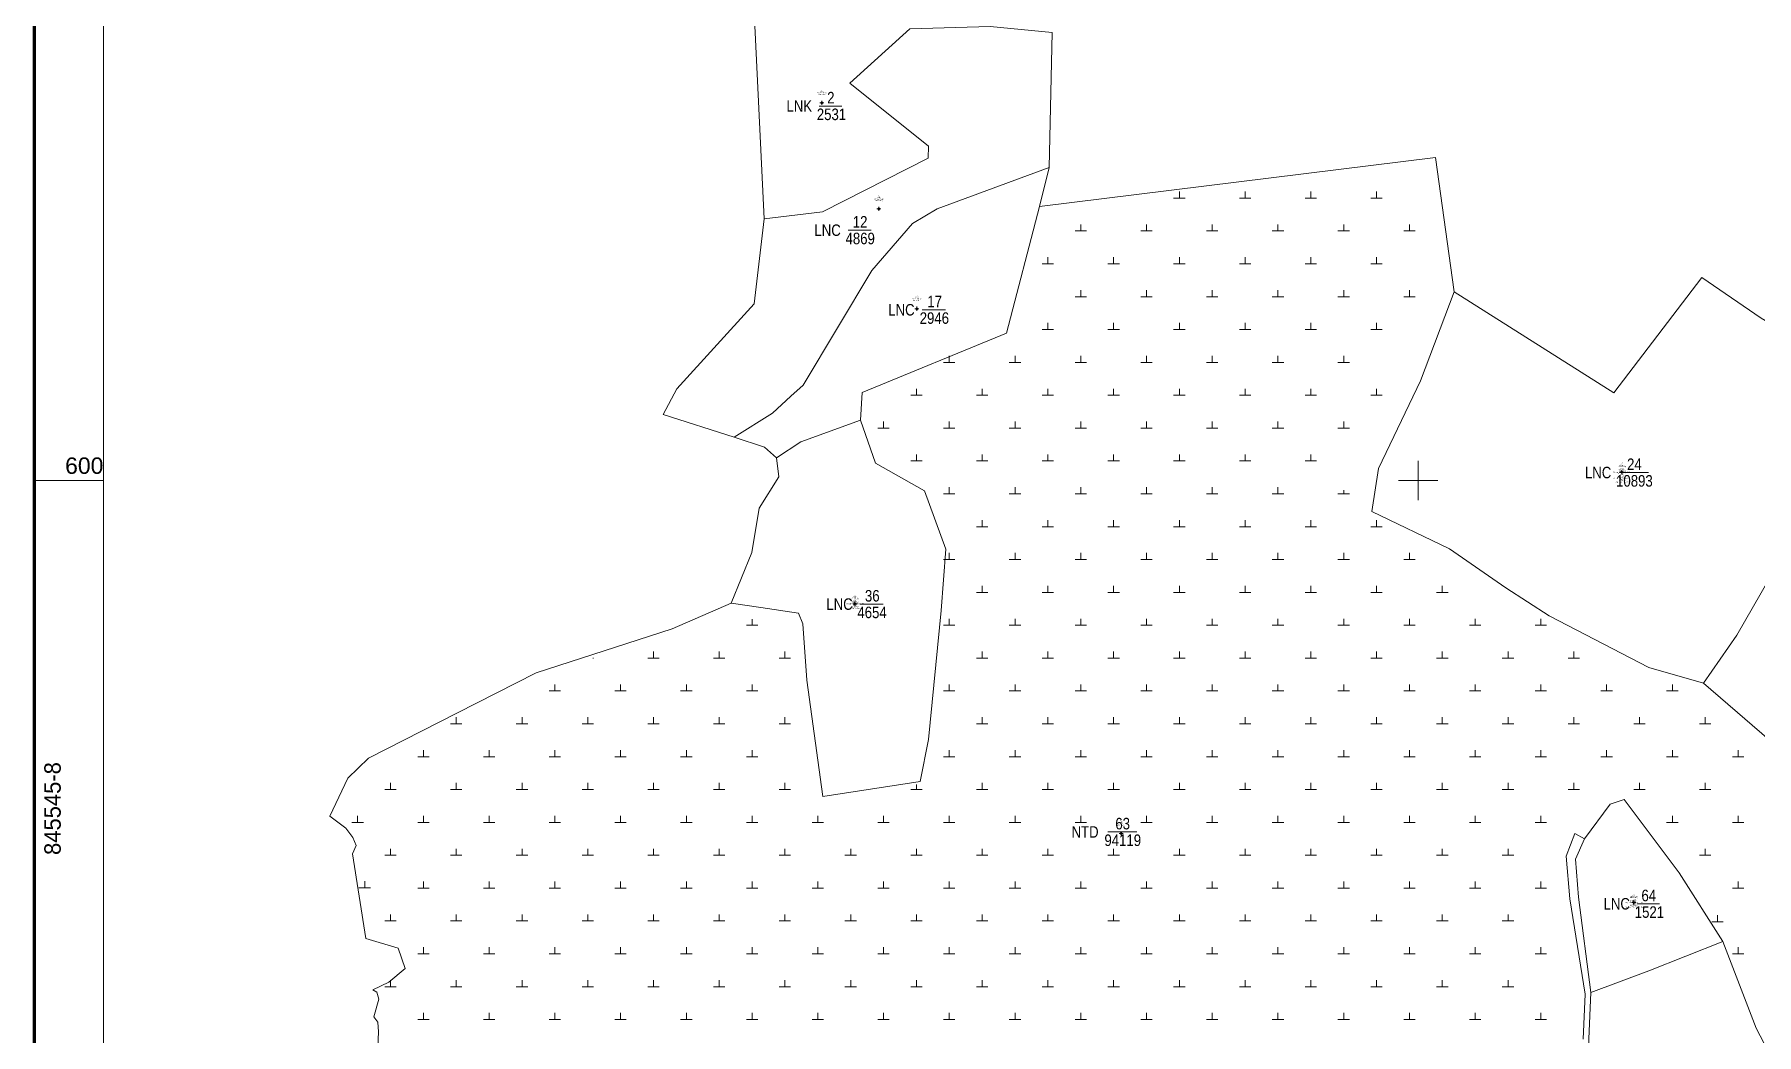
# Model space of a CAD drawing. Header units: metres. Extents: x 546779 to 548251, y 1841578 to 1843315.
# Drawn here: x 546779 to 547303, y 1842431 to 1842736 of the extents above; entities that cross this region are included whole.
import ezdxf
from ezdxf.enums import TextEntityAlignment as Align

# ---------------------------------------------------------------- set-up
doc = ezdxf.new("R2010")
doc.units = ezdxf.units.M
doc.header["$MEASUREMENT"] = 0
for name, color, linetype, lineweight in [('Level 10', 7, 'Continuous', 0), ('Level 11', 7, 'Continuous', 0), ('Level 13', 7, 'Continuous', 0), ('Level 15', 7, 'Continuous', 0), ('Level 19', 7, 'Continuous', 0), ('Level 23', 7, 'Continuous', 0), ('Level 56', 7, 'Continuous', 0), ('Level 60', 7, 'Continuous', 0)]:
    doc.layers.add(name, color=color, linetype=linetype, lineweight=lineweight)
doc.styles.add('Style-VHarial', font='VHarial.shx')
doc.styles.add('Style-vnarialNarrowI', font='vnarialNarrowI.shx')
doc.styles.add('Style-Vnavan', font='Vnavan.shx')
doc.styles.add('Style-Vntimei', font='Vntimei.shx')

# ---------------------------------------------------------------- blocks, each defined once
blk = doc.blocks.new('N_THUA_1')
at = {"layer": 'Level 13', "color": 230, "linetype": 'Continuous', "lineweight": 13, "flags": 128}
blk.add_lwpolyline([(-0.32, 0), (6.49, 0)], dxfattribs=at)
at = {"layer": 'Level 13', "color": 230, "linetype": 'Continuous', "lineweight": 0, "style": 'Style-vnarialNarrowI'}
blk.add_text('LNK ', height=3.49998, dxfattribs=at).set_placement((-1.389752, -0.00001), align=Align.MIDDLE_RIGHT)
blk.add_text('2', height=3.49998, dxfattribs=at).set_placement((3.198112, 0.78), align=Align.CENTER)
blk.add_text('2531', height=3.49998, dxfattribs=at).set_placement((3.389544, -0.78002), align=Align.TOP_CENTER)
blk = doc.blocks.new('N_THUA_10')
at = {"layer": 'Level 13', "color": 230, "linetype": 'Continuous', "lineweight": 13, "flags": 128}
blk.add_lwpolyline([(-1.45, 0), (5.57, 0)], dxfattribs=at)
at = {"layer": 'Level 13', "color": 230, "linetype": 'Continuous', "lineweight": 0, "style": 'Style-vnarialNarrowI'}
blk.add_text('LNC ', height=3.49998, dxfattribs=at).set_placement((-2.601418, -0.00001), align=Align.MIDDLE_RIGHT)
blk.add_text('12', height=3.49998, dxfattribs=at).set_placement((2.172964, 0.78), align=Align.CENTER)
blk.add_text('4869', height=3.49998, dxfattribs=at).set_placement((2.198142, -0.78002), align=Align.TOP_CENTER)
blk = doc.blocks.new('N_THUA_15')
at = {"layer": 'Level 13', "color": 230, "linetype": 'Continuous', "lineweight": 13, "flags": 128}
blk.add_lwpolyline([(-1.44, 0), (5.69, 0)], dxfattribs=at)
at = {"layer": 'Level 13', "color": 230, "linetype": 'Continuous', "lineweight": 0, "style": 'Style-vnarialNarrowI'}
blk.add_text('LNC ', height=3.49998, dxfattribs=at).set_placement((-2.601418, -0.00001), align=Align.MIDDLE_RIGHT)
blk.add_text('17', height=3.49998, dxfattribs=at).set_placement((2.374422, 0.78), align=Align.CENTER)
blk.add_text('2946', height=3.49998, dxfattribs=at).set_placement((2.293631, -0.78002), align=Align.TOP_CENTER)
blk = doc.blocks.new('N_THUA_22')
at = {"layer": 'Level 13', "color": 230, "linetype": 'Continuous', "lineweight": 13, "flags": 128}
blk.add_lwpolyline([(-1.22, 0), (7.62, 0)], dxfattribs=at)
at = {"layer": 'Level 13', "color": 230, "linetype": 'Continuous', "lineweight": 0, "style": 'Style-vnarialNarrowI'}
blk.add_text('LNC ', height=3.49998, dxfattribs=at).set_placement((-2.601418, -0.00001), align=Align.MIDDLE_RIGHT)
blk.add_text('24', height=3.49998, dxfattribs=at).set_placement((3.302549, 0.78), align=Align.CENTER)
blk.add_text('10893', height=3.49998, dxfattribs=at).set_placement((3.309189, -0.78002), align=Align.TOP_CENTER)
blk = doc.blocks.new('N_THUA_34')
at = {"layer": 'Level 13', "color": 230, "linetype": 'Continuous', "lineweight": 13, "flags": 128}
blk.add_lwpolyline([(-1.45, 0), (5.57, 0)], dxfattribs=at)
at = {"layer": 'Level 13', "color": 230, "linetype": 'Continuous', "lineweight": 0, "style": 'Style-vnarialNarrowI'}
blk.add_text('LNC ', height=3.49998, dxfattribs=at).set_placement((-2.601418, -0.00001), align=Align.MIDDLE_RIGHT)
blk.add_text('36', height=3.49998, dxfattribs=at).set_placement((2.233927, 0.78), align=Align.CENTER)
blk.add_text('4654', height=3.49998, dxfattribs=at).set_placement((2.162253, -0.78002), align=Align.TOP_CENTER)
blk = doc.blocks.new('N_THUA_61')
at = {"layer": 'Level 13', "color": 230, "linetype": 'Continuous', "lineweight": 13, "flags": 128}
blk.add_lwpolyline([(-1.23, 0), (7.56, 0)], dxfattribs=at)
at = {"layer": 'Level 13', "color": 230, "linetype": 'Continuous', "lineweight": 0, "style": 'Style-vnarialNarrowI'}
blk.add_text('NTD ', height=3.49998, dxfattribs=at).set_placement((-2.931647, -0.01001), align=Align.MIDDLE_RIGHT)
blk.add_text('63', height=3.49998, dxfattribs=at).set_placement((3.274633, 0.77), align=Align.CENTER)
blk.add_text('94119', height=3.49998, dxfattribs=at).set_placement((3.302994, -0.79002), align=Align.TOP_CENTER)
blk = doc.blocks.new('N_THUA_62')
at = {"layer": 'Level 13', "color": 230, "linetype": 'Continuous', "lineweight": 13, "flags": 128}
blk.add_lwpolyline([(-1.48, 0), (5.33, 0)], dxfattribs=at)
at = {"layer": 'Level 13', "color": 230, "linetype": 'Continuous', "lineweight": 0, "style": 'Style-vnarialNarrowI'}
blk.add_text('LNC ', height=3.49998, dxfattribs=at).set_placement((-2.601418, -0.00001), align=Align.MIDDLE_RIGHT)
blk.add_text('64', height=3.49998, dxfattribs=at).set_placement((2.022549, 0.78), align=Align.CENTER)
blk.add_text('1521', height=3.49998, dxfattribs=at).set_placement((2.219544, -0.78002), align=Align.TOP_CENTER)
blk = doc.blocks.new('ND')
at = {"layer": 'Level 19', "color": 7, "linetype": 'Continuous', "lineweight": 0}
for p, q in [((-8.699919, 0), (8.699919, 0)), ((0, 0), (0, 9.999907))]:
    blk.add_line(p, q, dxfattribs=at)
blk = doc.blocks.new('CENTRD')
at = {"layer": 'Level 11', "linetype": 'Continuous', "lineweight": 0}
h = blk.add_hatch(color=3, dxfattribs=at)
edge = h.paths.add_edge_path()
edge.add_arc((-0.0025, 0), 1.500056, 0, 360)
at = {"layer": 'Level 11', "color": 3, "linetype": 'Continuous', "lineweight": 0}
for p, q in [((-6.200231, 0), (-12.400462, 0)), ((0, 6.200231), (-6.200231, 0)), ((-6.200231, 0), (0, -6.200231)), ((0, 12.400462), (0, 6.200231)), ((6.200231, 0), (0, 6.200231)), ((0, -6.200231), (6.200231, 0)), ((12.600469, 0), (6.200231, 0)), ((0, -6.200231), (0, -12.400462))]:
    blk.add_line(p, q, dxfattribs=at)

msp = doc.modelspace()

# ---------------------------------------------------------------- linework, layer by layer
at = {"layer": 'Level 10', "color": 7, "linetype": 'Continuous', "lineweight": 0}
for p, q in [((547001.06, 1842679.57), (546997.48, 1842753.92)), ((547084.76, 1842683.4), (547087.78, 1842695.28)), ((546970.32, 1842620.04), (546991.85, 1842613.19)), ((546991, 1842562.63), (546973.04, 1842554.81)), ((546874.35, 1842509.34), (546868.84, 1842497.81)), ((546875.74, 1842486.36), (546879.86, 1842460.55)), ((546879.86, 1842460.55), (546889.65, 1842457.68)), ((546881.99, 1842444.95), (546883.21, 1842444.2)), ((546883.17, 1842418.83), (546883.63, 1842432.17))]:
    msp.add_line(p, q, dxfattribs=at)
at = {"layer": 'Level 10', "color": 7, "linetype": 'Continuous', "lineweight": 0, "flags": 128}
for points in [[(547087.78, 1842695.28), (547088.6, 1842736.28), (547069.76, 1842738.19), (547045.33, 1842737.49)], [(547001.06, 1842679.57), (547018.8, 1842681.76), (547050.96, 1842698.12), (547050.98, 1842701.75), (547027.06, 1842720.93), (547045.33, 1842737.49)], [(547210.97, 1842657.44), (547205.25, 1842698.25), (547084.76, 1842683.4)], [(547087.78, 1842695.28), (547053.63, 1842682.7), (547046.14, 1842678.19), (547033.78, 1842663.88), (547012.85, 1842629.02), (547009.13, 1842625.61)], [(547030.34, 1842618.36), (547030.88, 1842626.74), (547074.77, 1842644.8), (547084.76, 1842683.4)], [(547001.06, 1842679.57), (546997.97, 1842653.77), (546974.4, 1842627.83), (546970.32, 1842620.04)], [(547210.97, 1842657.44), (547259.55, 1842626.64), (547286.27, 1842661.81), (547304.37, 1842649.43), (547325.94, 1842636.7), (547335.01, 1842630.91)], [(547210.97, 1842657.44), (547200.66, 1842630.27), (547187.88, 1842603.6), (547185.91, 1842590.53), (547209.55, 1842579.16), (547226.65, 1842567.33), (547239.84, 1842558.84), (547270.13, 1842543.08), (547286.78, 1842538.3)], [(546991.85, 1842613.19), (547003.52, 1842620.47), (547009.13, 1842625.61)], [(546991, 1842562.63), (546999.96, 1842561.29), (547011.5, 1842559.56), (547012.8, 1842556.38), (547014.04, 1842539.19), (547018.9, 1842503.76), (547048.52, 1842508.41), (547051.03, 1842521.17), (547054.87, 1842560.39), (547056.32, 1842579.13), (547049.79, 1842596.84), (547034.9, 1842605.26), (547030.34, 1842618.36)], [(547004.8, 1842606.92), (547012.19, 1842611.71), (547030.34, 1842618.36)], [(547004.8, 1842606.92), (547001.1, 1842610.12), (546991.85, 1842613.19)], [(546991, 1842562.63), (546997.27, 1842578.04), (546999.47, 1842591.56), (547005.44, 1842601.1), (547004.8, 1842606.92)], [(547318.26, 1842589.71), (547311.74, 1842578.69), (547296.91, 1842552.9), (547286.78, 1842538.3)], [(546874.35, 1842509.34), (546880.63, 1842515.42), (546907.48, 1842529.2), (546931.69, 1842541.41), (546973.04, 1842554.81)], [(547378.96, 1842448.64), (547365.75, 1842468.82), (547344.55, 1842488.49), (547286.78, 1842538.3)], [(547250.61, 1842490.94), (547258.42, 1842501.49), (547262.65, 1842502.84), (547279.38, 1842480.58), (547292.65, 1842459.7)], [(546875.74, 1842486.36), (546876.85, 1842488.87), (546875.85, 1842491.31), (546873.77, 1842494.2), (546868.84, 1842497.81)], [(547250.19, 1842429.92), (547250.78, 1842443.65), (547246.17, 1842472.66), (547244.99, 1842485.62), (547247.68, 1842492.55), (547250.61, 1842490.94)], [(547252.49, 1842444.14), (547248.76, 1842473.16), (547247.85, 1842484.69), (547250.61, 1842490.94)], [(546881.99, 1842444.95), (546886.8, 1842447.28), (546891.83, 1842451.45), (546889.65, 1842457.68)], [(547292.65, 1842459.7), (547270.22, 1842450.71), (547252.49, 1842444.14)], [(547315.21, 1842409.53), (547302.85, 1842433.27), (547292.65, 1842459.7)], [(546883.63, 1842432.17), (546883.46, 1842435.17), (546882.29, 1842436.72), (546883.78, 1842442.09), (546883.21, 1842444.2)], [(547244.7, 1842330.75), (547240.29, 1842331.56), (547236.29, 1842333.6), (547232.81, 1842339.93), (547232.69, 1842347.33), (547240.63, 1842362.49), (547242.25, 1842366.03), (547242.51, 1842371.1), (547239.61, 1842381.67), (547241.98, 1842391.57), (547247.44, 1842400.4), (547251.06, 1842410.25), (547251.73, 1842424.52), (547251.89, 1842430.02), (547252.49, 1842444.14)]]:
    msp.add_lwpolyline(points, dxfattribs=at)
at = {"layer": 'Level 19', "color": 7, "linetype": 'Continuous', "lineweight": 0}
for p, q in [((547177.34, 1842595.92), (547177.34, 1842597)), ((547175.6, 1842595.92), (547179.08, 1842595.92)), ((546995.6, 1842555.92), (546999.08, 1842555.92)), ((546997.34, 1842555.92), (546997.34, 1842557.79)), ((546948.87, 1842545.92), (546949.08, 1842545.92)), ((547047.34, 1842505.92), (547047.34, 1842507.41)), ((547045.6, 1842505.92), (547049.08, 1842505.92))]:
    msp.add_line(p, q, dxfattribs=at)
at = {"layer": 'Level 23', "color": 12, "linetype": 'Continuous', "lineweight": 0, "flags": 128}
for points in [[(547250.19, 1842429.92), (547250.78, 1842443.65), (547246.17, 1842472.66), (547244.99, 1842485.62), (547247.68, 1842492.55), (547250.61, 1842490.94)], [(547252.49, 1842444.14), (547248.76, 1842473.16), (547247.85, 1842484.69), (547250.61, 1842490.94)], [(547244.7, 1842330.75), (547240.29, 1842331.56), (547236.29, 1842333.6), (547232.81, 1842339.93), (547232.69, 1842347.33), (547240.63, 1842362.49), (547242.25, 1842366.03), (547242.51, 1842371.1), (547239.61, 1842381.67), (547241.98, 1842391.57), (547247.44, 1842400.4), (547251.06, 1842410.25), (547251.73, 1842424.52), (547251.89, 1842430.02), (547252.49, 1842444.14)]]:
    msp.add_lwpolyline(points, dxfattribs=at)
at = {"layer": 'Level 60', "color": 7, "linetype": 'Continuous', "lineweight": 140, "flags": 128}
msp.add_lwpolyline([(546779, 1843221), (548221, 1843221), (548221, 1841779), (546779, 1841779), (546779, 1843221)], close=True, dxfattribs=at)
at = {"layer": 'Level 60', "color": 7, "linetype": 'Continuous', "lineweight": 0, "flags": 128}
msp.add_lwpolyline([(546800, 1843200), (548200, 1843200), (548200, 1841800), (546800, 1841800), (546800, 1843200)], close=True, dxfattribs=at)
for points in [[(547200, 1842594), (547200, 1842606)], [(546800, 1842600), (546779, 1842600)], [(547194, 1842600), (547206, 1842600)]]:
    msp.add_lwpolyline(points, dxfattribs=at)

# ---------------------------------------------------------------- block references
at = {"layer": 'Level 11', "color": 3, "linetype": 'Continuous', "lineweight": 0, "xscale": 0.049998, "yscale": 0.049998, "zscale": 0.049998}
for p in [(547018.53, 1842714.92), (547035.91, 1842682.65), (547047.45, 1842652.27), (547261.99, 1842602.48), (547028.63, 1842562.49), (547109.62, 1842492.51), (547265.61, 1842471.56)]:
    msp.add_blockref('CENTRD', p, dxfattribs=at)
at = {"layer": 'Level 13', "color": 230, "linetype": 'Continuous', "lineweight": 0}
for name, p in [('N_THUA_1', (547018.11, 1842713.96)), ('N_THUA_10', (547028.04, 1842676.17)), ('N_THUA_15', (547050.51, 1842651.94)), ('N_THUA_22', (547262.48, 1842602.4)), ('N_THUA_34', (547031.68, 1842562.36)), ('N_THUA_61', (547106.82, 1842493.03)), ('N_THUA_62', (547268.14, 1842471.15))]:
    msp.add_blockref(name, p, dxfattribs=at)
at = {"layer": 'Level 19', "color": 7, "linetype": 'Continuous', "lineweight": 0, "xscale": 0.200002, "yscale": 0.200002, "zscale": 0.200002}
for p in [(547127.34, 1842685.92), (547147.34, 1842685.92), (547167.34, 1842685.92), (547187.34, 1842685.92), (547097.34, 1842675.92), (547117.34, 1842675.92), (547137.34, 1842675.92), (547157.34, 1842675.92), (547177.34, 1842675.92), (547197.34, 1842675.92), (547087.34, 1842665.92), (547107.34, 1842665.92), (547127.34, 1842665.92), (547147.34, 1842665.92), (547167.34, 1842665.92), (547187.34, 1842665.92), (547097.34, 1842655.92), (547117.34, 1842655.92), (547137.34, 1842655.92), (547157.34, 1842655.92), (547177.34, 1842655.92), (547197.34, 1842655.92), (547087.34, 1842645.92), (547107.34, 1842645.92), (547127.34, 1842645.92), (547147.34, 1842645.92), (547147.34, 1842645.92), (547167.34, 1842645.92), (547187.34, 1842645.92), (547057.34, 1842635.92), (547077.34, 1842635.92), (547097.34, 1842635.92), (547097.34, 1842635.92), (547117.34, 1842635.92), (547137.34, 1842635.92), (547157.34, 1842635.92), (547177.34, 1842635.92), (547177.34, 1842635.92), (547047.34, 1842625.92), (547067.34, 1842625.92), (547087.34, 1842625.92), (547107.34, 1842625.92), (547127.34, 1842625.92), (547147.34, 1842625.92), (547167.34, 1842625.92), (547187.34, 1842625.92), (547037.34, 1842615.92), (547057.34, 1842615.92), (547077.34, 1842615.92), (547097.34, 1842615.92), (547117.34, 1842615.92), (547137.34, 1842615.92), (547157.34, 1842615.92), (547177.34, 1842615.92), (547047.34, 1842605.92), (547047.34, 1842605.92), (547067.34, 1842605.92), (547087.34, 1842605.92), (547087.34, 1842605.92), (547107.34, 1842605.92), (547107.34, 1842605.92), (547127.34, 1842605.92), (547127.34, 1842605.92), (547147.34, 1842605.92), (547167.34, 1842605.92), (547167.34, 1842605.92), (547057.34, 1842595.92), (547077.34, 1842595.92), (547097.34, 1842595.92), (547117.34, 1842595.92), (547137.34, 1842595.92), (547157.34, 1842595.92), (547067.34, 1842585.92), (547087.34, 1842585.92), (547107.34, 1842585.92), (547127.34, 1842585.92), (547147.34, 1842585.92), (547167.34, 1842585.92), (547187.34, 1842585.92), (547057.34, 1842575.92), (547077.34, 1842575.92), (547097.34, 1842575.92), (547117.34, 1842575.92), (547137.34, 1842575.92), (547157.34, 1842575.92), (547177.34, 1842575.92), (547197.34, 1842575.92), (547067.34, 1842565.92), (547087.34, 1842565.92), (547107.34, 1842565.92), (547107.34, 1842565.92), (547127.34, 1842565.92), (547147.34, 1842565.92), (547167.34, 1842565.92), (547187.34, 1842565.92), (547207.34, 1842565.92), (547057.34, 1842555.92), (547077.34, 1842555.92), (547097.34, 1842555.92), (547117.34, 1842555.92), (547137.34, 1842555.92), (547157.34, 1842555.92), (547177.34, 1842555.92), (547197.34, 1842555.92), (547217.34, 1842555.92), (547237.34, 1842555.92), (546967.34, 1842545.92), (546987.34, 1842545.92), (547007.34, 1842545.92), (547067.34, 1842545.92), (547087.34, 1842545.92), (547107.34, 1842545.92), (547127.34, 1842545.92), (547147.34, 1842545.92), (547167.34, 1842545.92), (547187.34, 1842545.92), (547207.34, 1842545.92), (547227.34, 1842545.92), (547247.34, 1842545.92), (546937.34, 1842535.92), (546957.34, 1842535.92), (546977.34, 1842535.92), (546997.34, 1842535.92), (547057.34, 1842535.92), (547077.34, 1842535.92), (547097.34, 1842535.92), (547117.34, 1842535.92), (547137.34, 1842535.92), (547157.34, 1842535.92), (547177.34, 1842535.92), (547197.34, 1842535.92), (547217.34, 1842535.92), (547237.34, 1842535.92), (547257.34, 1842535.92), (547277.34, 1842535.92), (546907.34, 1842525.92), (546907.34, 1842525.92), (546927.34, 1842525.92), (546947.34, 1842525.92), (546967.34, 1842525.92), (546987.34, 1842525.92), (546987.34, 1842525.92), (547007.34, 1842525.92), (547067.34, 1842525.92), (547067.34, 1842525.92), (547087.34, 1842525.92), (547107.34, 1842525.92), (547127.34, 1842525.92), (547147.34, 1842525.92), (547147.34, 1842525.92), (547167.34, 1842525.92), (547187.34, 1842525.92), (547207.34, 1842525.92), (547227.34, 1842525.92), (547227.34, 1842525.92), (547247.34, 1842525.92), (547267.34, 1842525.92), (547287.34, 1842525.92), (546897.34, 1842515.92), (546917.34, 1842515.92), (546937.34, 1842515.92), (546937.34, 1842515.92), (546957.34, 1842515.92), (546977.34, 1842515.92), (546997.34, 1842515.92), (547057.34, 1842515.92), (547077.34, 1842515.92), (547097.34, 1842515.92), (547097.34, 1842515.92), (547117.34, 1842515.92), (547137.34, 1842515.92), (547157.34, 1842515.92), (547177.34, 1842515.92), (547177.34, 1842515.92), (547197.34, 1842515.92), (547217.34, 1842515.92), (547237.34, 1842515.92), (547257.34, 1842515.92), (547257.34, 1842515.92), (547277.34, 1842515.92), (547297.34, 1842515.92), (546887.34, 1842505.92), (546907.34, 1842505.92), (546927.34, 1842505.92), (546947.34, 1842505.92), (546967.34, 1842505.92), (546987.34, 1842505.92), (547007.34, 1842505.92), (547067.34, 1842505.92), (547087.34, 1842505.92), (547107.34, 1842505.92), (547127.34, 1842505.92), (547147.34, 1842505.92), (547167.34, 1842505.92), (547187.34, 1842505.92), (547207.34, 1842505.92), (547227.34, 1842505.92), (547247.34, 1842505.92), (547267.34, 1842505.92), (547287.34, 1842505.92), (546877.34, 1842495.92), (546897.34, 1842495.92), (546917.34, 1842495.92), (546937.34, 1842495.92), (546957.34, 1842495.92), (546977.34, 1842495.92), (546997.34, 1842495.92), (547017.34, 1842495.92), (547037.34, 1842495.92), (547057.34, 1842495.92), (547077.34, 1842495.92), (547097.34, 1842495.92), (547117.34, 1842495.92), (547137.34, 1842495.92), (547157.34, 1842495.92), (547177.34, 1842495.92), (547197.34, 1842495.92), (547217.34, 1842495.92), (547237.34, 1842495.92), (547277.34, 1842495.92), (547297.34, 1842495.92), (546887.34, 1842485.92), (546887.34, 1842485.92), (546907.34, 1842485.92), (546927.34, 1842485.92), (546927.34, 1842485.92), (546947.34, 1842485.92), (546947.34, 1842485.92), (546967.34, 1842485.92), (546967.34, 1842485.92), (546987.34, 1842485.92), (547007.34, 1842485.92), (547007.34, 1842485.92), (547027.34, 1842485.92), (547027.34, 1842485.92), (547047.34, 1842485.92), (547047.34, 1842485.92), (547067.34, 1842485.92), (547087.34, 1842485.92), (547087.34, 1842485.92), (547107.34, 1842485.92), (547107.34, 1842485.92), (547127.34, 1842485.92), (547127.34, 1842485.92), (547147.34, 1842485.92), (547167.34, 1842485.92), (547167.34, 1842485.92), (547187.34, 1842485.92), (547187.34, 1842485.92), (547207.34, 1842485.92), (547207.34, 1842485.92), (547227.34, 1842485.92), (547287.34, 1842485.92), (547287.34, 1842485.92), (546879.48, 1842476.02), (546897.34, 1842475.92), (546917.34, 1842475.92), (546937.34, 1842475.92), (546957.34, 1842475.92), (546977.34, 1842475.92), (546997.34, 1842475.92), (547017.34, 1842475.92), (547037.34, 1842475.92), (547057.34, 1842475.92), (547077.34, 1842475.92), (547097.34, 1842475.92), (547117.34, 1842475.92), (547137.34, 1842475.92), (547157.34, 1842475.92), (547177.34, 1842475.92), (547197.34, 1842475.92), (547217.34, 1842475.92), (547237.34, 1842475.92), (547297.34, 1842475.92), (546887.34, 1842465.92), (546907.34, 1842465.92), (546927.34, 1842465.92), (546947.34, 1842465.92), (546967.34, 1842465.92), (546987.34, 1842465.92), (547007.34, 1842465.92), (547027.34, 1842465.92), (547047.34, 1842465.92), (547067.34, 1842465.92), (547087.34, 1842465.92), (547107.34, 1842465.92), (547127.34, 1842465.92), (547147.34, 1842465.92), (547167.34, 1842465.92), (547187.34, 1842465.92), (547207.34, 1842465.92), (547227.34, 1842465.92), (547291.06, 1842465.64), (546897.34, 1842455.92), (546917.34, 1842455.92), (546937.34, 1842455.92), (546957.34, 1842455.92), (546977.34, 1842455.92), (546997.34, 1842455.92), (547017.34, 1842455.92), (547037.34, 1842455.92), (547057.34, 1842455.92), (547077.34, 1842455.92), (547097.34, 1842455.92), (547117.34, 1842455.92), (547137.34, 1842455.92), (547157.34, 1842455.92), (547177.34, 1842455.92), (547197.34, 1842455.92), (547217.34, 1842455.92), (547237.34, 1842455.92), (547297.34, 1842455.92), (546887.34, 1842445.92), (546907.34, 1842445.92), (546927.34, 1842445.92), (546947.34, 1842445.92), (546967.34, 1842445.92), (546987.34, 1842445.92), (546987.34, 1842445.92), (547007.34, 1842445.92), (547027.34, 1842445.92), (547027.34, 1842445.92), (547047.34, 1842445.92), (547047.34, 1842445.92), (547067.34, 1842445.92), (547087.34, 1842445.92), (547087.34, 1842445.92), (547107.34, 1842445.92), (547127.34, 1842445.92), (547127.34, 1842445.92), (547147.34, 1842445.92), (547167.34, 1842445.92), (547187.34, 1842445.92), (547207.34, 1842445.92), (547227.34, 1842445.92), (546897.34, 1842435.92), (546917.34, 1842435.92), (546937.34, 1842435.92), (546957.34, 1842435.92), (546977.34, 1842435.92), (546997.34, 1842435.92), (547017.34, 1842435.92), (547037.34, 1842435.92), (547057.34, 1842435.92), (547077.34, 1842435.92), (547097.34, 1842435.92), (547117.34, 1842435.92), (547137.34, 1842435.92), (547157.34, 1842435.92), (547177.34, 1842435.92), (547197.34, 1842435.92), (547217.34, 1842435.92), (547237.34, 1842435.92)]:
    msp.add_blockref('ND', p, dxfattribs=at)

# ---------------------------------------------------------------- texts
at = {"layer": 'Level 15', "color": 3, "linetype": 'Continuous', "lineweight": 0, "char_height": 0.3, "attachment_point": 5, "style": 'Style-Vntimei'}
for s, insert in [('2\\PLNK\\PHå V¨n Nhung\\PTh«n Ruéng\\P \\P \\P \\P \\P \\P \\P \\P \\P \\P \\P \\P \\P \\P', (547018.53, 1842714.87)), ('12\\PLNC\\PHå V¨n Nhung\\PTh«n Ruéng\\P \\P \\P \\P \\P \\P \\P \\P \\P \\P \\P \\P \\P \\P', (547035.91, 1842682.6)), ('17\\PLNC\\PHå V¨n Nhung\\PTh«n Ruéng\\P \\P \\P \\P \\P \\P \\P \\P \\P \\P \\P \\P \\P \\P', (547047.45, 1842652.22)), ('63\\PNTD\\PUBND x·\\PTh«n Ruéng\\P \\P \\P \\P \\P \\P \\P \\P \\P \\P \\P \\P \\P \\P', (547109.62, 1842492.46))]:
    msp.add_mtext(s, dxfattribs=dict(at, insert=insert))
for s, insert, line_spacing_factor in [('24\\PLNC\\PHå Tu«ng\\PTh«n Ruéng\\P \\P1954\\P190457163\\P30/06/1987\\PC«ng an t∅nh B×nh TrÞ Thiªn\\PHå ThÞ Xa Ly\\P1956\\P190457189\\P30/06/1987\\PC«ng an t∅nh B×nh TrÞ Thiªn\\P36/6\\P30/08/2005\\PC«ng an x· H\xadíng T©n\\P', (547261.99, 1842602.43), 0.72), ('36\\PLNC\\PHå V¨n Lµi\\PTh«n Ruéng\\P \\P1960\\P190457167\\P30/06/1987\\PC«ng an t∅nh B×nh TrÞ Thiªn\\PPÝ Nhøc\\P1970\\P191143105\\P30/06/1987\\PC«ng an t∅nh B×nh TrÞ Thiªn\\P \\P \\P \\P', (547028.63, 1842562.44), 0.585), ('64\\PLNC\\PHå V¨n Lµi\\PTh«n Ruéng\\P \\P1960\\P190457167\\P30/06/1987\\PC«ng an t∅nh B×nh TrÞ Thiªn\\PPÝ Nhøc\\P1970\\P191143105\\P30/06/1987\\PC«ng an t∅nh B×nh TrÞ Thiªn\\P \\P \\P \\P', (547265.61, 1842471.51), 0.585)]:
    msp.add_mtext(s, dxfattribs=dict(at, insert=insert, line_spacing_factor=line_spacing_factor))
at = {"layer": 'Level 56', "color": 7, "linetype": 'Continuous', "lineweight": 0, "style": 'Style-VHarial'}
msp.add_text('600', height=5, dxfattribs=at).set_placement((546788.33, 1842602))
at = {"layer": 'Level 56', "color": 7, "linetype": 'Continuous', "lineweight": 0, "style": 'Style-Vnavan'}
msp.add_text('845545-8', height=5, rotation=90, dxfattribs=at).set_placement((546782, 1842500.14), align=Align.TOP_CENTER)

doc.saveas('drawing.dxf')
